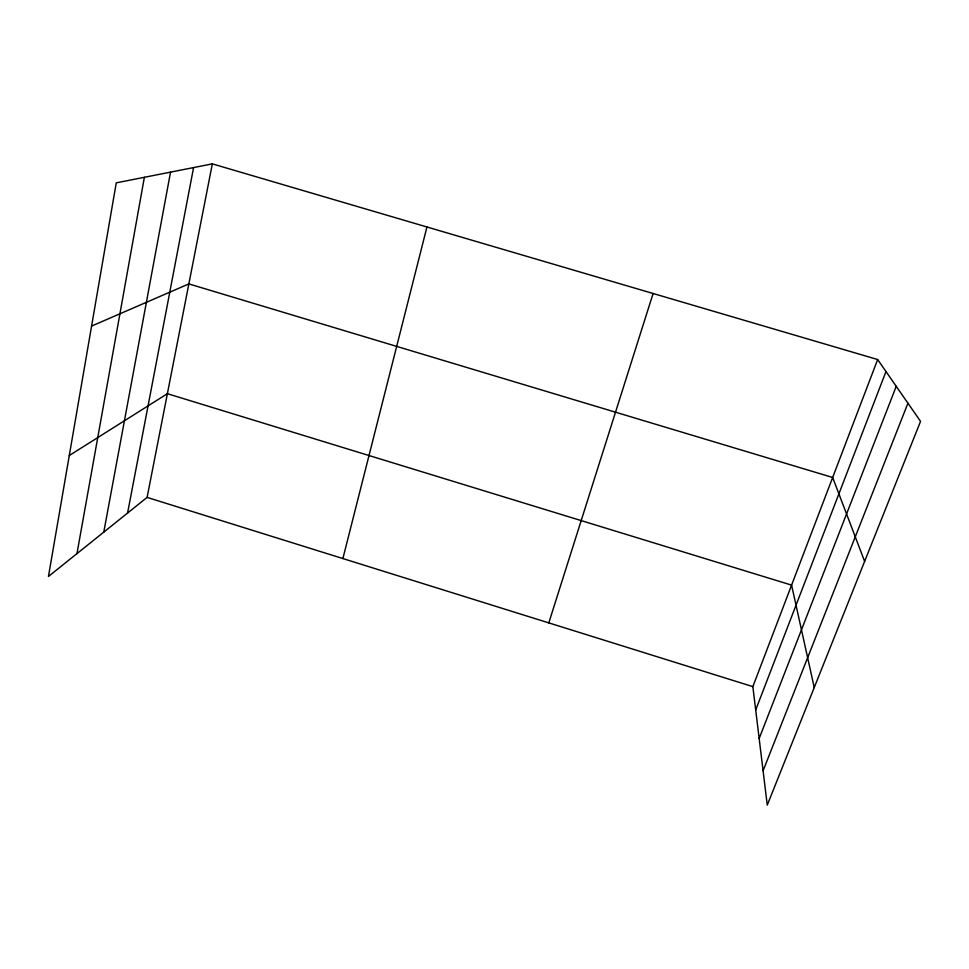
<?xml version="1.0" encoding="UTF-8"?>
<svg xmlns="http://www.w3.org/2000/svg" width="969" height="969" viewBox="0 0 969 969"><rect width="100%" height="100%" fill="white"/><g stroke="black" fill="none" stroke-linecap="round" stroke-linejoin="round"><path stroke-width="1.45" d="M76.963 553.614L144.369 177.303M103.768 532.138L170.532 172.131M127.581 513.049L193.582 167.576M212.332 163.87L116.256 182.85L48.45 576.47L147.106 497.4L212.332 163.87L877.66 359.535L920.55 421.37L767.266 805.13L752.852 686.633L877.66 359.535M342.881 558.556L426.954 226.988M548.793 622.885L653.106 293.498M755.699 709.962L885.981 371.539M759.163 738.511L896.24 386.328M763.087 770.743L907.941 403.189M69.284 455.527L167.383 393.693L791.588 585.119L814.239 687.554M91.583 326.081L188.858 283.905L832.65 477.475L864.627 561.378M147.106 497.4L752.852 686.633"/></g></svg>
